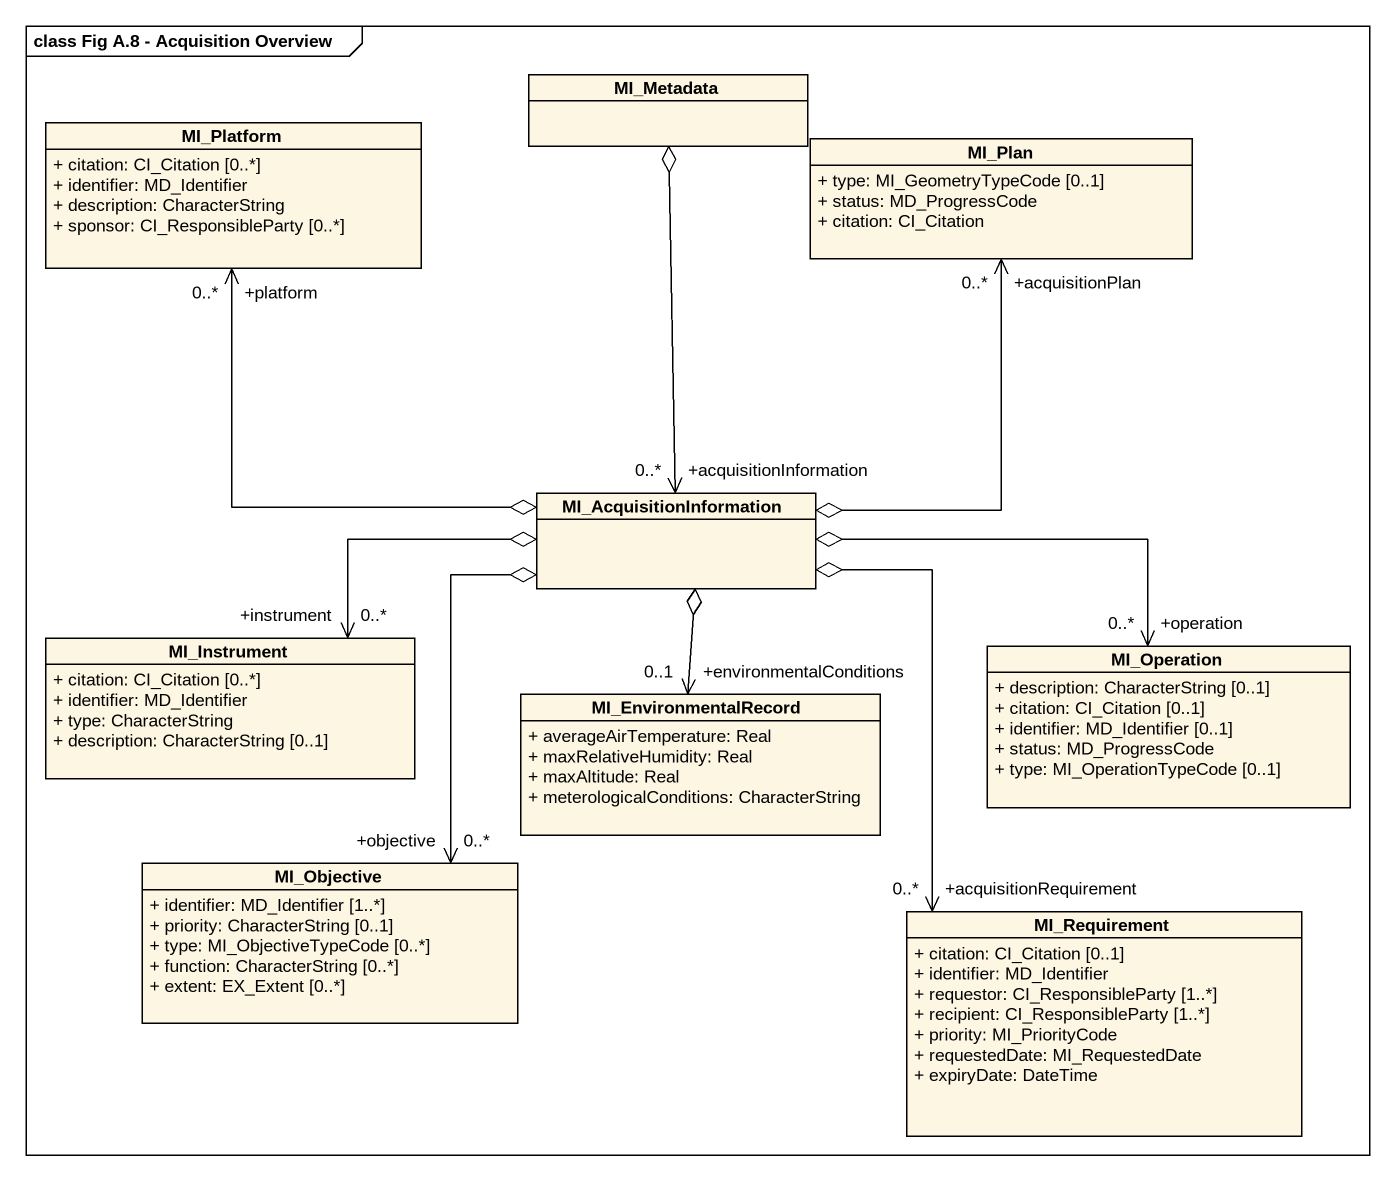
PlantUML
@startuml
mainframe class Fig A.8 - Acquisition Overview
hide circle
hide empty members
skinparam classAttributeIconSize 0
class MI_Metadata
class MI_Platform {
  + citation: CI_Citation [0..*]
  + identifier: MD_Identifier
  + description: CharacterString
  + sponsor: CI_ResponsibleParty [0..*]
}
class MI_Plan {
  + type: MI_GeometryTypeCode [0..1]
  + status: MD_ProgressCode
  + citation: CI_Citation
}
class MI_AcquisitionInformation
class MI_Instrument {
  + citation: CI_Citation [0..*]
  + identifier: MD_Identifier
  + type: CharacterString
  + description: CharacterString [0..1]
}
class MI_Operation {
  + description: CharacterString [0..1]
  + citation: CI_Citation [0..1]
  + identifier: MD_Identifier [0..1]
  + status: MD_ProgressCode
  + type: MI_OperationTypeCode [0..1]
}
class MI_EnvironmentalRecord {
  + averageAirTemperature: Real
  + maxRelativeHumidity: Real
  + maxAltitude: Real
  + meterologicalConditions: CharacterString
}
class MI_Objective {
  + identifier: MD_Identifier [1..*]
  + priority: CharacterString [0..1]
  + type: MI_ObjectiveTypeCode [0..*]
  + function: CharacterString [0..*]
  + extent: EX_Extent [0..*]
}
class MI_Requirement {
  + citation: CI_Citation [0..1]
  + identifier: MD_Identifier
  + requestor: CI_ResponsibleParty [1..*]
  + recipient: CI_ResponsibleParty [1..*]
  + priority: MI_PriorityCode
  + requestedDate: MI_RequestedDate
  + expiryDate: DateTime
}
MI_Metadata o--> "+acquisitionInformation\n0..*" MI_AcquisitionInformation
MI_Platform "+platform\n0..*" <--o MI_AcquisitionInformation
MI_AcquisitionInformation o-up-> "+acquisitionPlan\n0..*" MI_Plan
MI_AcquisitionInformation o-left-> "+instrument\n0..*" MI_Instrument
MI_AcquisitionInformation o-right-> "+operation\n0..*" MI_Operation
MI_AcquisitionInformation o--> "+objective\n0..*" MI_Objective
MI_AcquisitionInformation o--> "+acquisitionRequirement\n0..*" MI_Requirement
MI_EnvironmentalRecord "+environmentalConditions\n0..1" <-up-o MI_AcquisitionInformation
@enduml
